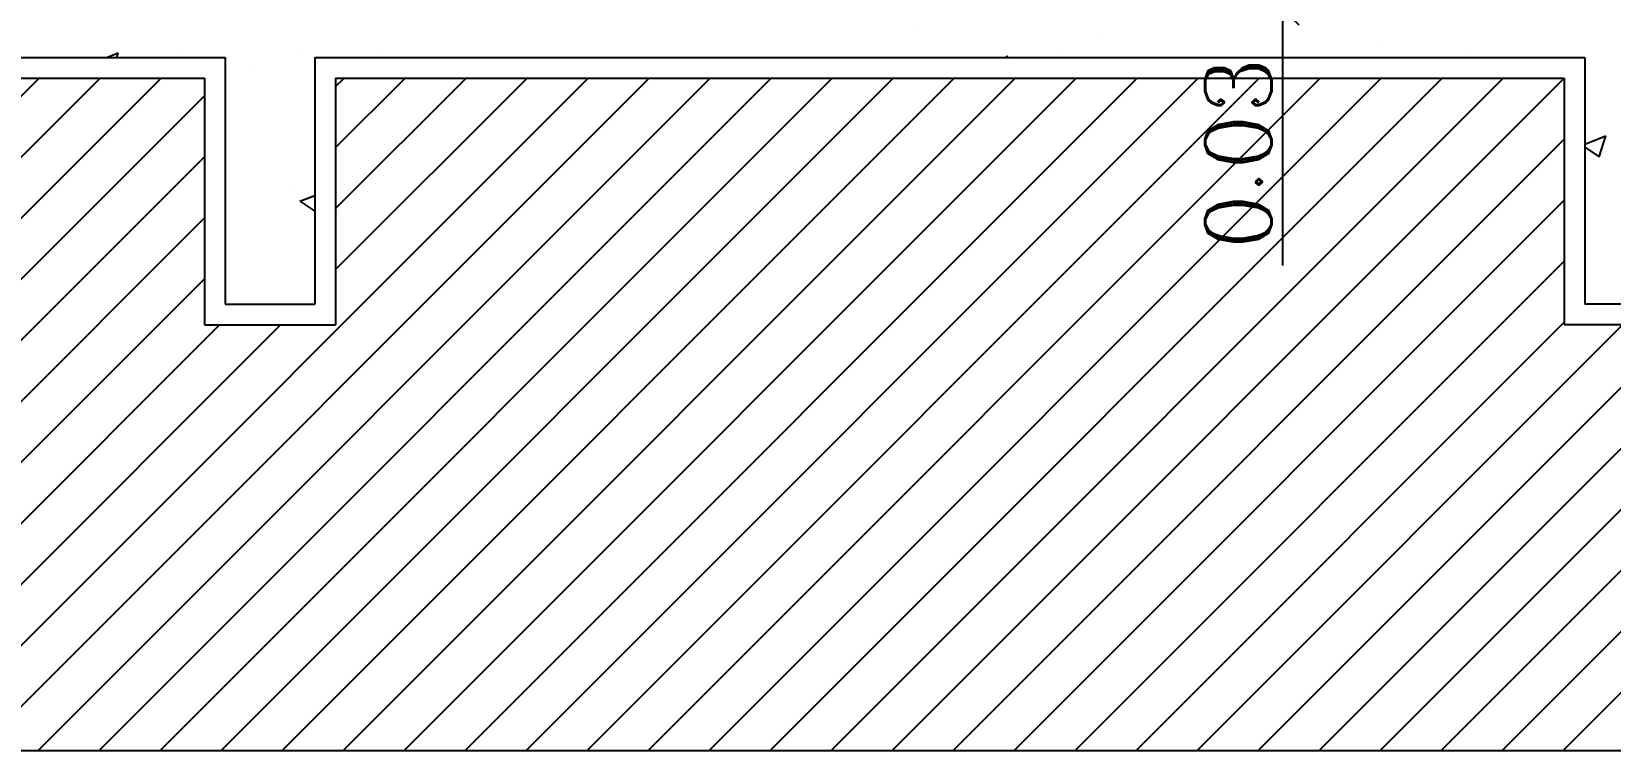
# Model space of a CAD drawing. Extents: x -43 to 70, y -5 to 23.
# Drawn here: x 29.787 to 32.075, y 10.528 to 11.569 of the extents above; entities that cross this region are included whole.
import ezdxf

# ---------------------------------------------------------------- set-up
doc = ezdxf.new("R2010")
doc.units = 0
doc.header["$LTSCALE"] = 20
doc.layers.get('0').update_dxf_attribs({"color": 5, "linetype": 'CONTINUOUS'})
doc.layers.get('DEFPOINTS').update_dxf_attribs({"linetype": 'CONTINUOUS'})
for name, color, linetype in [('BASE', 1, 'CONTINUOUS'), ('CONTRAPIS', 1, 'CONTINUOUS'), ('TEXTO', 1, 'CONTINUOUS')]:
    doc.layers.add(name, color=color, linetype=linetype)
doc.styles.add('ROMANC', font='romanc')
doc.dimstyles.new('ISO-25', dxfattribs={"dimscale": 0.8, "dimtxt": 0.12, "dimasz": 0.06, "dimexe": 0.05, "dimexo": 0.5, "dimgap": 0.02, "dimtad": 1, "dimtoh": 1, "dimzin": 1, "dimtxsty": 'ROMANC', "dimblk1": 'OBLIQUE', "dimblk2": 'OBLIQUE', "dimsah": 1, "dimcen": 0.12, "dimclrd": 244, "dimclre": 244, "dimclrt": 244, "dimazin": 3, "dimtfac": 1, "dimtdec": 4, "dimtmove": 0, "dimatfit": 3, "dimtvp": 1, "dimtolj": 1, "dimtzin": 0})

# ---------------------------------------------------------------- blocks, each defined once
blk = doc.blocks.new('_OBLIQUE')
at = {"color": 0, "linetype": 'BYBLOCK'}
blk.add_line((-0.5, -0.5), (0.5, 0.5), dxfattribs=at)
blk = doc.blocks.new('*D42')
at = {"color": 244, "linetype": 'BYBLOCK'}
for p, q in [((31.5998, 11.65), (31.5998, 11.6029)), ((31.738, 11.65), (31.6398, 11.65)), ((31.5998, 11.6029), (31.5998, 11.2303)), ((31.738, 11.6029), (31.6398, 11.6029))]:
    blk.add_line(p, q, dxfattribs=at)
at = {"layer": 'DEFPOINTS', "color": 0, "linetype": 'BYBLOCK'}
for p in [(31.338, 11.65), (31.338, 11.6029), (31.5998, 11.6029)]:
    blk.add_point(p, dxfattribs=at)
at = {"color": 244, "linetype": 'BYBLOCK', "xscale": 0.048, "yscale": 0.048, "zscale": 0.048}
for p, rotation in [((31.5998, 11.65), 90), ((31.5998, 11.6029), 270)]:
    blk.add_blockref('_OBLIQUE', p, dxfattribs=dict(at, rotation=rotation))
at = {"color": 244, "linetype": 'BYBLOCK', "insert": (31.5358, 11.3926), "char_height": 0.096, "attachment_point": 5, "rotation": 90, "style": 'ROMANC'}
blk.add_mtext('\\A1;{0.03}', dxfattribs=at)
blk = doc.blocks.new('*X72')
at = {"color": 0, "linetype": 'CONTINUOUS'}
for p, q in [((31.6529, 10.5281), (32.6577, 11.5328)), ((31.7413, 10.5281), (32.746, 11.5328)), ((31.8297, 10.5281), (32.8344, 11.5328)), ((31.9181, 10.5281), (32.9228, 11.5328)), ((32.0065, 10.5281), (33.0112, 11.5328)), ((28.8245, 10.5281), (29.7983, 11.5019)), ((28.9129, 10.5281), (29.8867, 11.5019)), ((29.0013, 10.5281), (29.9751, 11.5019)), ((29.62, 10.5281), (30.5938, 11.5019)), ((29.7084, 10.5281), (30.6822, 11.5019)), ((29.7968, 10.5281), (30.7706, 11.5019)), ((29.8852, 10.5281), (30.8589, 11.5019)), ((29.9736, 10.5281), (30.9473, 11.5019)), ((30.062, 10.5281), (31.0357, 11.5019)), ((30.1503, 10.5281), (31.1241, 11.5019)), ((30.228, 11.4896), (30.2402, 11.5019)), ((30.228, 11.4013), (30.3286, 11.5019)), ((30.228, 11.3129), (30.417, 11.5019)), ((30.228, 11.2245), (30.5054, 11.5019)), ((30.2387, 10.5281), (31.2125, 11.5019)), ((30.3271, 10.5281), (31.3009, 11.5019)), ((30.4155, 10.5281), (31.3893, 11.5019)), ((30.5039, 10.5281), (31.4777, 11.5019)), ((30.5923, 10.5281), (31.5661, 11.5019)), ((30.6807, 10.5281), (31.6544, 11.5019)), ((30.7691, 10.5281), (31.7428, 11.5019)), ((30.8574, 10.5281), (31.8312, 11.5019)), ((30.9458, 10.5281), (31.9196, 11.5019)), ((31.0342, 10.5281), (32.008, 11.5019)), ((29.0897, 10.5281), (30.038, 11.4764)), ((31.1226, 10.5281), (32.008, 11.4135)), ((29.1781, 10.5281), (30.038, 11.388)), ((31.211, 10.5281), (32.008, 11.3251)), ((29.2665, 10.5281), (30.038, 11.2996)), ((31.2994, 10.5281), (32.008, 11.2367)), ((29.3548, 10.5281), (30.038, 11.2113)), ((29.4432, 10.5281), (30.0595, 11.1444)), ((29.5316, 10.5281), (30.1479, 11.1444)), ((31.3878, 10.5281), (32.008, 11.1483)), ((31.4762, 10.5281), (32.0925, 11.1444)), ((31.5646, 10.5281), (32.1809, 11.1444))]:
    blk.add_line(p, q, dxfattribs=at)
blk = doc.blocks.new('*X165')
at = {"color": 0, "linetype": 'CONTINUOUS'}
for p, q in [((31.0723, 11.569), (31.0723, 11.569)), ((31.3392, 11.5577), (31.3392, 11.5577)), ((31.7408, 11.5542), (31.7408, 11.5542)), ((29.8962, 11.5319), (29.9129, 11.5383)), ((29.9108, 11.5319), (29.9129, 11.5383)), ((30.0065, 11.5383), (30.0065, 11.5383)), ((30.1789, 11.5369), (30.1789, 11.5369)), ((30.296, 11.5439), (30.296, 11.5439)), ((31.1988, 11.5319), (31.201, 11.5342)), ((31.2013, 11.5319), (31.201, 11.5342)), ((31.2787, 11.5438), (31.2787, 11.5438)), ((31.6061, 11.5464), (31.6061, 11.5464)), ((31.873, 11.5351), (31.873, 11.5351)), ((30.1066, 11.5189), (30.1066, 11.5189)), ((32.0416, 11.482), (32.0416, 11.482)), ((32.038, 11.4064), (32.0686, 11.4182)), ((32.0585, 11.3879), (32.0686, 11.4181)), ((32.038, 11.4018), (32.0585, 11.3879)), ((30.1644, 11.3467), (30.1644, 11.3467)), ((30.1763, 11.3235), (30.198, 11.3318)), ((30.1763, 11.3235), (30.198, 11.309))]:
    blk.add_line(p, q, dxfattribs=at)
blk = doc.blocks.new('*X167')
at = {"color": 0, "linetype": 'CONTINUOUS'}
for p, q in [((31.0723, 11.569), (31.0723, 11.569)), ((31.3392, 11.5577), (31.3392, 11.5577)), ((31.7408, 11.5542), (31.7408, 11.5542)), ((29.8962, 11.5319), (29.9129, 11.5383)), ((29.9108, 11.5319), (29.9129, 11.5383)), ((30.0065, 11.5383), (30.0065, 11.5383)), ((30.1789, 11.5369), (30.1789, 11.5369)), ((30.296, 11.5439), (30.296, 11.5439)), ((31.1988, 11.5319), (31.201, 11.5342)), ((31.2013, 11.5319), (31.201, 11.5342)), ((31.2787, 11.5438), (31.2787, 11.5438)), ((31.6061, 11.5464), (31.6061, 11.5464)), ((31.873, 11.5351), (31.873, 11.5351)), ((30.1066, 11.5189), (30.1066, 11.5189)), ((32.0416, 11.482), (32.0416, 11.482)), ((32.038, 11.4064), (32.0686, 11.4182)), ((32.0585, 11.3879), (32.0686, 11.4181)), ((32.038, 11.4018), (32.0585, 11.3879)), ((30.1644, 11.3467), (30.1644, 11.3467)), ((30.1763, 11.3235), (30.198, 11.3318)), ((30.1763, 11.3235), (30.198, 11.309))]:
    blk.add_line(p, q, dxfattribs=at)
blk = doc.blocks.new('*X169')
at = {"color": 0, "linetype": 'CONTINUOUS'}
for p, q in [((31.0723, 11.569), (31.0723, 11.569)), ((31.3392, 11.5577), (31.3392, 11.5577)), ((31.7408, 11.5542), (31.7408, 11.5542)), ((29.8962, 11.5319), (29.9129, 11.5383)), ((29.9108, 11.5319), (29.9129, 11.5383)), ((30.0065, 11.5383), (30.0065, 11.5383)), ((30.1789, 11.5369), (30.1789, 11.5369)), ((30.296, 11.5439), (30.296, 11.5439)), ((31.1988, 11.5319), (31.201, 11.5342)), ((31.2013, 11.5319), (31.201, 11.5342)), ((31.2787, 11.5438), (31.2787, 11.5438)), ((31.6061, 11.5464), (31.6061, 11.5464)), ((31.873, 11.5351), (31.873, 11.5351)), ((30.1066, 11.5189), (30.1066, 11.5189)), ((32.0416, 11.482), (32.0416, 11.482)), ((32.038, 11.4064), (32.0686, 11.4182)), ((32.0585, 11.3879), (32.0686, 11.4181)), ((32.038, 11.4018), (32.0585, 11.3879)), ((30.1644, 11.3467), (30.1644, 11.3467)), ((30.1763, 11.3235), (30.198, 11.3318)), ((30.1763, 11.3235), (30.198, 11.309))]:
    blk.add_line(p, q, dxfattribs=at)
blk = doc.blocks.new('*X171')
at = {"color": 0, "linetype": 'CONTINUOUS'}
for p, q in [((31.0723, 11.569), (31.0723, 11.569)), ((31.3392, 11.5577), (31.3392, 11.5577)), ((31.7408, 11.5542), (31.7408, 11.5542)), ((29.8962, 11.5319), (29.9129, 11.5383)), ((29.9108, 11.5319), (29.9129, 11.5383)), ((30.0065, 11.5383), (30.0065, 11.5383)), ((30.1789, 11.5369), (30.1789, 11.5369)), ((30.296, 11.5439), (30.296, 11.5439)), ((31.1988, 11.5319), (31.201, 11.5342)), ((31.2013, 11.5319), (31.201, 11.5342)), ((31.2787, 11.5438), (31.2787, 11.5438)), ((31.6061, 11.5464), (31.6061, 11.5464)), ((31.873, 11.5351), (31.873, 11.5351)), ((30.1066, 11.5189), (30.1066, 11.5189)), ((32.0416, 11.482), (32.0416, 11.482)), ((32.038, 11.4064), (32.0686, 11.4182)), ((32.0585, 11.3879), (32.0686, 11.4181)), ((32.038, 11.4018), (32.0585, 11.3879)), ((30.1644, 11.3467), (30.1644, 11.3467)), ((30.1763, 11.3235), (30.198, 11.3318)), ((30.1763, 11.3235), (30.198, 11.309))]:
    blk.add_line(p, q, dxfattribs=at)
blk = doc.blocks.new('*X173')
at = {"color": 0, "linetype": 'CONTINUOUS'}
for p, q in [((31.0723, 11.569), (31.0723, 11.569)), ((31.3392, 11.5577), (31.3392, 11.5577)), ((31.7408, 11.5542), (31.7408, 11.5542)), ((29.8962, 11.5319), (29.9129, 11.5383)), ((29.9108, 11.5319), (29.9129, 11.5383)), ((30.0065, 11.5383), (30.0065, 11.5383)), ((30.1789, 11.5369), (30.1789, 11.5369)), ((30.296, 11.5439), (30.296, 11.5439)), ((31.1988, 11.5319), (31.201, 11.5342)), ((31.2013, 11.5319), (31.201, 11.5342)), ((31.2787, 11.5438), (31.2787, 11.5438)), ((31.6061, 11.5464), (31.6061, 11.5464)), ((31.873, 11.5351), (31.873, 11.5351)), ((30.1066, 11.5189), (30.1066, 11.5189)), ((32.0416, 11.482), (32.0416, 11.482)), ((32.038, 11.4064), (32.0686, 11.4182)), ((32.0585, 11.3879), (32.0686, 11.4181)), ((32.038, 11.4018), (32.0585, 11.3879)), ((30.1644, 11.3467), (30.1644, 11.3467)), ((30.1763, 11.3235), (30.198, 11.3318)), ((30.1763, 11.3235), (30.198, 11.309))]:
    blk.add_line(p, q, dxfattribs=at)
blk = doc.blocks.new('*X175')
at = {"color": 0, "linetype": 'CONTINUOUS'}
for p, q in [((31.0723, 11.569), (31.0723, 11.569)), ((31.3392, 11.5577), (31.3392, 11.5577)), ((31.7408, 11.5542), (31.7408, 11.5542)), ((29.8962, 11.5319), (29.9129, 11.5383)), ((29.9108, 11.5319), (29.9129, 11.5383)), ((30.0065, 11.5383), (30.0065, 11.5383)), ((30.1789, 11.5369), (30.1789, 11.5369)), ((30.296, 11.5439), (30.296, 11.5439)), ((31.1988, 11.5319), (31.201, 11.5342)), ((31.2013, 11.5319), (31.201, 11.5342)), ((31.2787, 11.5438), (31.2787, 11.5438)), ((31.6061, 11.5464), (31.6061, 11.5464)), ((31.873, 11.5351), (31.873, 11.5351)), ((30.1066, 11.5189), (30.1066, 11.5189)), ((32.0416, 11.482), (32.0416, 11.482)), ((32.038, 11.4064), (32.0686, 11.4182)), ((32.0585, 11.3879), (32.0686, 11.4181)), ((32.038, 11.4018), (32.0585, 11.3879)), ((30.1644, 11.3467), (30.1644, 11.3467)), ((30.1763, 11.3235), (30.198, 11.3318)), ((30.1763, 11.3235), (30.198, 11.309))]:
    blk.add_line(p, q, dxfattribs=at)
blk = doc.blocks.new('*X177')
at = {"color": 0, "linetype": 'CONTINUOUS'}
for p, q in [((31.0723, 11.569), (31.0723, 11.569)), ((31.3392, 11.5577), (31.3392, 11.5577)), ((31.7408, 11.5542), (31.7408, 11.5542)), ((29.8962, 11.5319), (29.9129, 11.5383)), ((29.9108, 11.5319), (29.9129, 11.5383)), ((30.0065, 11.5383), (30.0065, 11.5383)), ((30.1789, 11.5369), (30.1789, 11.5369)), ((30.296, 11.5439), (30.296, 11.5439)), ((31.1988, 11.5319), (31.201, 11.5342)), ((31.2013, 11.5319), (31.201, 11.5342)), ((31.2787, 11.5438), (31.2787, 11.5438)), ((31.6061, 11.5464), (31.6061, 11.5464)), ((31.873, 11.5351), (31.873, 11.5351)), ((30.1066, 11.5189), (30.1066, 11.5189)), ((32.0416, 11.482), (32.0416, 11.482)), ((32.038, 11.4064), (32.0686, 11.4182)), ((32.0585, 11.3879), (32.0686, 11.4181)), ((32.038, 11.4018), (32.0585, 11.3879)), ((30.1644, 11.3467), (30.1644, 11.3467)), ((30.1763, 11.3235), (30.198, 11.3318)), ((30.1763, 11.3235), (30.198, 11.309))]:
    blk.add_line(p, q, dxfattribs=at)
blk = doc.blocks.new('*X179')
at = {"color": 0, "linetype": 'CONTINUOUS'}
for p, q in [((31.0723, 11.569), (31.0723, 11.569)), ((31.3392, 11.5577), (31.3392, 11.5577)), ((31.7408, 11.5542), (31.7408, 11.5542)), ((29.8962, 11.5319), (29.9129, 11.5383)), ((29.9108, 11.5319), (29.9129, 11.5383)), ((30.0065, 11.5383), (30.0065, 11.5383)), ((30.1789, 11.5369), (30.1789, 11.5369)), ((30.296, 11.5439), (30.296, 11.5439)), ((31.1988, 11.5319), (31.201, 11.5342)), ((31.2013, 11.5319), (31.201, 11.5342)), ((31.2787, 11.5438), (31.2787, 11.5438)), ((31.6061, 11.5464), (31.6061, 11.5464)), ((31.873, 11.5351), (31.873, 11.5351)), ((30.1066, 11.5189), (30.1066, 11.5189)), ((32.0416, 11.482), (32.0416, 11.482)), ((32.038, 11.4064), (32.0686, 11.4182)), ((32.0585, 11.3879), (32.0686, 11.4181)), ((32.038, 11.4018), (32.0585, 11.3879)), ((30.1644, 11.3467), (30.1644, 11.3467)), ((30.1763, 11.3235), (30.198, 11.3318)), ((30.1763, 11.3235), (30.198, 11.309))]:
    blk.add_line(p, q, dxfattribs=at)
blk = doc.blocks.new('*X181')
at = {"color": 0, "linetype": 'CONTINUOUS'}
for p, q in [((31.0723, 11.569), (31.0723, 11.569)), ((31.3392, 11.5577), (31.3392, 11.5577)), ((31.7408, 11.5542), (31.7408, 11.5542)), ((29.8962, 11.5319), (29.9129, 11.5383)), ((29.9108, 11.5319), (29.9129, 11.5383)), ((30.0065, 11.5383), (30.0065, 11.5383)), ((30.1789, 11.5369), (30.1789, 11.5369)), ((30.296, 11.5439), (30.296, 11.5439)), ((31.1988, 11.5319), (31.201, 11.5342)), ((31.2013, 11.5319), (31.201, 11.5342)), ((31.2787, 11.5438), (31.2787, 11.5438)), ((31.6061, 11.5464), (31.6061, 11.5464)), ((31.873, 11.5351), (31.873, 11.5351)), ((30.1066, 11.5189), (30.1066, 11.5189)), ((32.0416, 11.482), (32.0416, 11.482)), ((32.038, 11.4064), (32.0686, 11.4182)), ((32.0585, 11.3879), (32.0686, 11.4181)), ((32.038, 11.4018), (32.0585, 11.3879)), ((30.1644, 11.3467), (30.1644, 11.3467)), ((30.1763, 11.3235), (30.198, 11.3318)), ((30.1763, 11.3235), (30.198, 11.309))]:
    blk.add_line(p, q, dxfattribs=at)
blk = doc.blocks.new('*X183')
at = {"color": 0, "linetype": 'CONTINUOUS'}
for p, q in [((31.0723, 11.569), (31.0723, 11.569)), ((31.3392, 11.5577), (31.3392, 11.5577)), ((31.7408, 11.5542), (31.7408, 11.5542)), ((29.8962, 11.5319), (29.9129, 11.5383)), ((29.9108, 11.5319), (29.9129, 11.5383)), ((30.0065, 11.5383), (30.0065, 11.5383)), ((30.1789, 11.5369), (30.1789, 11.5369)), ((30.296, 11.5439), (30.296, 11.5439)), ((31.1988, 11.5319), (31.201, 11.5342)), ((31.2013, 11.5319), (31.201, 11.5342)), ((31.2787, 11.5438), (31.2787, 11.5438)), ((31.6061, 11.5464), (31.6061, 11.5464)), ((31.873, 11.5351), (31.873, 11.5351)), ((30.1066, 11.5189), (30.1066, 11.5189)), ((32.0416, 11.482), (32.0416, 11.482)), ((32.038, 11.4064), (32.0686, 11.4182)), ((32.0585, 11.3879), (32.0686, 11.4181)), ((32.038, 11.4018), (32.0585, 11.3879)), ((30.1644, 11.3467), (30.1644, 11.3467)), ((30.1763, 11.3235), (30.198, 11.3318)), ((30.1763, 11.3235), (30.198, 11.309))]:
    blk.add_line(p, q, dxfattribs=at)
blk = doc.blocks.new('*X185')
at = {"color": 0, "linetype": 'CONTINUOUS'}
for p, q in [((31.0723, 11.569), (31.0723, 11.569)), ((31.3392, 11.5577), (31.3392, 11.5577)), ((31.7408, 11.5542), (31.7408, 11.5542)), ((29.8962, 11.5319), (29.9129, 11.5383)), ((29.9108, 11.5319), (29.9129, 11.5383)), ((30.0065, 11.5383), (30.0065, 11.5383)), ((30.1789, 11.5369), (30.1789, 11.5369)), ((30.296, 11.5439), (30.296, 11.5439)), ((31.1988, 11.5319), (31.201, 11.5342)), ((31.2013, 11.5319), (31.201, 11.5342)), ((31.2787, 11.5438), (31.2787, 11.5438)), ((31.6061, 11.5464), (31.6061, 11.5464)), ((31.873, 11.5351), (31.873, 11.5351)), ((30.1066, 11.5189), (30.1066, 11.5189)), ((32.0416, 11.482), (32.0416, 11.482)), ((32.038, 11.4064), (32.0686, 11.4182)), ((32.0585, 11.3879), (32.0686, 11.4181)), ((32.038, 11.4018), (32.0585, 11.3879)), ((30.1644, 11.3467), (30.1644, 11.3467)), ((30.1763, 11.3235), (30.198, 11.3318)), ((30.1763, 11.3235), (30.198, 11.309))]:
    blk.add_line(p, q, dxfattribs=at)
blk = doc.blocks.new('*X187')
at = {"color": 0, "linetype": 'CONTINUOUS'}
for p, q in [((31.0723, 11.569), (31.0723, 11.569)), ((31.3392, 11.5577), (31.3392, 11.5577)), ((31.7408, 11.5542), (31.7408, 11.5542)), ((29.8962, 11.5319), (29.9129, 11.5383)), ((29.9108, 11.5319), (29.9129, 11.5383)), ((30.0065, 11.5383), (30.0065, 11.5383)), ((30.1789, 11.5369), (30.1789, 11.5369)), ((30.296, 11.5439), (30.296, 11.5439)), ((31.1988, 11.5319), (31.201, 11.5342)), ((31.2013, 11.5319), (31.201, 11.5342)), ((31.2787, 11.5438), (31.2787, 11.5438)), ((31.6061, 11.5464), (31.6061, 11.5464)), ((31.873, 11.5351), (31.873, 11.5351)), ((30.1066, 11.5189), (30.1066, 11.5189)), ((32.0416, 11.482), (32.0416, 11.482)), ((32.038, 11.4064), (32.0686, 11.4182)), ((32.0585, 11.3879), (32.0686, 11.4181)), ((32.038, 11.4018), (32.0585, 11.3879)), ((30.1644, 11.3467), (30.1644, 11.3467)), ((30.1763, 11.3235), (30.198, 11.3318)), ((30.1763, 11.3235), (30.198, 11.309))]:
    blk.add_line(p, q, dxfattribs=at)
blk = doc.blocks.new('*X189')
at = {"color": 0, "linetype": 'CONTINUOUS'}
for p, q in [((31.0723, 11.569), (31.0723, 11.569)), ((31.3392, 11.5577), (31.3392, 11.5577)), ((31.7408, 11.5542), (31.7408, 11.5542)), ((29.8962, 11.5319), (29.9129, 11.5383)), ((29.9108, 11.5319), (29.9129, 11.5383)), ((30.0065, 11.5383), (30.0065, 11.5383)), ((30.1789, 11.5369), (30.1789, 11.5369)), ((30.296, 11.5439), (30.296, 11.5439)), ((31.1988, 11.5319), (31.201, 11.5342)), ((31.2013, 11.5319), (31.201, 11.5342)), ((31.2787, 11.5438), (31.2787, 11.5438)), ((31.6061, 11.5464), (31.6061, 11.5464)), ((31.873, 11.5351), (31.873, 11.5351)), ((30.1066, 11.5189), (30.1066, 11.5189)), ((32.0416, 11.482), (32.0416, 11.482)), ((32.038, 11.4064), (32.0686, 11.4182)), ((32.0585, 11.3879), (32.0686, 11.4181)), ((32.038, 11.4018), (32.0585, 11.3879)), ((30.1644, 11.3467), (30.1644, 11.3467)), ((30.1763, 11.3235), (30.198, 11.3318)), ((30.1763, 11.3235), (30.198, 11.309))]:
    blk.add_line(p, q, dxfattribs=at)
blk = doc.blocks.new('*X191')
at = {"color": 0, "linetype": 'CONTINUOUS'}
for p, q in [((31.0723, 11.569), (31.0723, 11.569)), ((31.3392, 11.5577), (31.3392, 11.5577)), ((31.7408, 11.5542), (31.7408, 11.5542)), ((29.8962, 11.5319), (29.9129, 11.5383)), ((29.9108, 11.5319), (29.9129, 11.5383)), ((30.0065, 11.5383), (30.0065, 11.5383)), ((30.1789, 11.5369), (30.1789, 11.5369)), ((30.296, 11.5439), (30.296, 11.5439)), ((31.1988, 11.5319), (31.201, 11.5342)), ((31.2013, 11.5319), (31.201, 11.5342)), ((31.2787, 11.5438), (31.2787, 11.5438)), ((31.6061, 11.5464), (31.6061, 11.5464)), ((31.873, 11.5351), (31.873, 11.5351)), ((30.1066, 11.5189), (30.1066, 11.5189)), ((32.0416, 11.482), (32.0416, 11.482)), ((32.038, 11.4064), (32.0686, 11.4182)), ((32.0585, 11.3879), (32.0686, 11.4181)), ((32.038, 11.4018), (32.0585, 11.3879)), ((30.1644, 11.3467), (30.1644, 11.3467)), ((30.1763, 11.3235), (30.198, 11.3318)), ((30.1763, 11.3235), (30.198, 11.309))]:
    blk.add_line(p, q, dxfattribs=at)
blk = doc.blocks.new('*X193')
at = {"color": 0, "linetype": 'CONTINUOUS'}
for p, q in [((31.0723, 11.569), (31.0723, 11.569)), ((31.3392, 11.5577), (31.3392, 11.5577)), ((31.7408, 11.5542), (31.7408, 11.5542)), ((29.8962, 11.5319), (29.9129, 11.5383)), ((29.9108, 11.5319), (29.9129, 11.5383)), ((30.0065, 11.5383), (30.0065, 11.5383)), ((30.1789, 11.5369), (30.1789, 11.5369)), ((30.296, 11.5439), (30.296, 11.5439)), ((31.1988, 11.5319), (31.201, 11.5342)), ((31.2013, 11.5319), (31.201, 11.5342)), ((31.2787, 11.5438), (31.2787, 11.5438)), ((31.6061, 11.5464), (31.6061, 11.5464)), ((31.873, 11.5351), (31.873, 11.5351)), ((30.1066, 11.5189), (30.1066, 11.5189)), ((32.0416, 11.482), (32.0416, 11.482)), ((32.038, 11.4064), (32.0686, 11.4182)), ((32.0585, 11.3879), (32.0686, 11.4181)), ((32.038, 11.4018), (32.0585, 11.3879)), ((30.1644, 11.3467), (30.1644, 11.3467)), ((30.1763, 11.3235), (30.198, 11.3318)), ((30.1763, 11.3235), (30.198, 11.309))]:
    blk.add_line(p, q, dxfattribs=at)
blk = doc.blocks.new('*X195')
at = {"color": 0, "linetype": 'CONTINUOUS'}
for p, q in [((31.0723, 11.569), (31.0723, 11.569)), ((31.3392, 11.5577), (31.3392, 11.5577)), ((31.7408, 11.5542), (31.7408, 11.5542)), ((29.8962, 11.5319), (29.9129, 11.5383)), ((29.9108, 11.5319), (29.9129, 11.5383)), ((30.0065, 11.5383), (30.0065, 11.5383)), ((30.1789, 11.5369), (30.1789, 11.5369)), ((30.296, 11.5439), (30.296, 11.5439)), ((31.1988, 11.5319), (31.201, 11.5342)), ((31.2013, 11.5319), (31.201, 11.5342)), ((31.2787, 11.5438), (31.2787, 11.5438)), ((31.6061, 11.5464), (31.6061, 11.5464)), ((31.873, 11.5351), (31.873, 11.5351)), ((30.1066, 11.5189), (30.1066, 11.5189)), ((32.0416, 11.482), (32.0416, 11.482)), ((32.038, 11.4064), (32.0686, 11.4182)), ((32.0585, 11.3879), (32.0686, 11.4181)), ((32.038, 11.4018), (32.0585, 11.3879)), ((30.1644, 11.3467), (30.1644, 11.3467)), ((30.1763, 11.3235), (30.198, 11.3318)), ((30.1763, 11.3235), (30.198, 11.309))]:
    blk.add_line(p, q, dxfattribs=at)
blk = doc.blocks.new('*X197')
at = {"color": 0, "linetype": 'CONTINUOUS'}
for p, q in [((31.0723, 11.569), (31.0723, 11.569)), ((31.3392, 11.5577), (31.3392, 11.5577)), ((31.7408, 11.5542), (31.7408, 11.5542)), ((29.8962, 11.5319), (29.9129, 11.5383)), ((29.9108, 11.5319), (29.9129, 11.5383)), ((30.0065, 11.5383), (30.0065, 11.5383)), ((30.1789, 11.5369), (30.1789, 11.5369)), ((30.296, 11.5439), (30.296, 11.5439)), ((31.1988, 11.5319), (31.201, 11.5342)), ((31.2013, 11.5319), (31.201, 11.5342)), ((31.2787, 11.5438), (31.2787, 11.5438)), ((31.6061, 11.5464), (31.6061, 11.5464)), ((31.873, 11.5351), (31.873, 11.5351)), ((30.1066, 11.5189), (30.1066, 11.5189)), ((32.0416, 11.482), (32.0416, 11.482)), ((32.038, 11.4064), (32.0686, 11.4182)), ((32.0585, 11.3879), (32.0686, 11.4181)), ((32.038, 11.4018), (32.0585, 11.3879)), ((30.1644, 11.3467), (30.1644, 11.3467)), ((30.1763, 11.3235), (30.198, 11.3318)), ((30.1763, 11.3235), (30.198, 11.309))]:
    blk.add_line(p, q, dxfattribs=at)
blk = doc.blocks.new('*X199')
at = {"color": 0, "linetype": 'CONTINUOUS'}
for p, q in [((31.0723, 11.569), (31.0723, 11.569)), ((31.3392, 11.5577), (31.3392, 11.5577)), ((31.7408, 11.5542), (31.7408, 11.5542)), ((29.8962, 11.5319), (29.9129, 11.5383)), ((29.9108, 11.5319), (29.9129, 11.5383)), ((30.0065, 11.5383), (30.0065, 11.5383)), ((30.1789, 11.5369), (30.1789, 11.5369)), ((30.296, 11.5439), (30.296, 11.5439)), ((31.1988, 11.5319), (31.201, 11.5342)), ((31.2013, 11.5319), (31.201, 11.5342)), ((31.2787, 11.5438), (31.2787, 11.5438)), ((31.6061, 11.5464), (31.6061, 11.5464)), ((31.873, 11.5351), (31.873, 11.5351)), ((30.1066, 11.5189), (30.1066, 11.5189)), ((32.0416, 11.482), (32.0416, 11.482)), ((32.038, 11.4064), (32.0686, 11.4182)), ((32.0585, 11.3879), (32.0686, 11.4181)), ((32.038, 11.4018), (32.0585, 11.3879)), ((30.1644, 11.3467), (30.1644, 11.3467)), ((30.1763, 11.3235), (30.198, 11.3318)), ((30.1763, 11.3235), (30.198, 11.309))]:
    blk.add_line(p, q, dxfattribs=at)
blk = doc.blocks.new('*X201')
at = {"color": 0, "linetype": 'CONTINUOUS'}
for p, q in [((31.0723, 11.569), (31.0723, 11.569)), ((31.3392, 11.5577), (31.3392, 11.5577)), ((31.7408, 11.5542), (31.7408, 11.5542)), ((29.8962, 11.5319), (29.9129, 11.5383)), ((29.9108, 11.5319), (29.9129, 11.5383)), ((30.0065, 11.5383), (30.0065, 11.5383)), ((30.1789, 11.5369), (30.1789, 11.5369)), ((30.296, 11.5439), (30.296, 11.5439)), ((31.1988, 11.5319), (31.201, 11.5342)), ((31.2013, 11.5319), (31.201, 11.5342)), ((31.2787, 11.5438), (31.2787, 11.5438)), ((31.6061, 11.5464), (31.6061, 11.5464)), ((31.873, 11.5351), (31.873, 11.5351)), ((30.1066, 11.5189), (30.1066, 11.5189)), ((32.0416, 11.482), (32.0416, 11.482)), ((32.038, 11.4064), (32.0686, 11.4182)), ((32.0585, 11.3879), (32.0686, 11.4181)), ((32.038, 11.4018), (32.0585, 11.3879)), ((30.1644, 11.3467), (30.1644, 11.3467)), ((30.1763, 11.3235), (30.198, 11.3318)), ((30.1763, 11.3235), (30.198, 11.309))]:
    blk.add_line(p, q, dxfattribs=at)
blk = doc.blocks.new('*X203')
at = {"color": 0, "linetype": 'CONTINUOUS'}
for p, q in [((31.0723, 11.569), (31.0723, 11.569)), ((31.3392, 11.5577), (31.3392, 11.5577)), ((31.7408, 11.5542), (31.7408, 11.5542)), ((29.8962, 11.5319), (29.9129, 11.5383)), ((29.9108, 11.5319), (29.9129, 11.5383)), ((30.0065, 11.5383), (30.0065, 11.5383)), ((30.1789, 11.5369), (30.1789, 11.5369)), ((30.296, 11.5439), (30.296, 11.5439)), ((31.1988, 11.5319), (31.201, 11.5342)), ((31.2013, 11.5319), (31.201, 11.5342)), ((31.2787, 11.5438), (31.2787, 11.5438)), ((31.6061, 11.5464), (31.6061, 11.5464)), ((31.873, 11.5351), (31.873, 11.5351)), ((30.1066, 11.5189), (30.1066, 11.5189)), ((32.0416, 11.482), (32.0416, 11.482)), ((32.038, 11.4064), (32.0686, 11.4182)), ((32.0585, 11.3879), (32.0686, 11.4181)), ((32.038, 11.4018), (32.0585, 11.3879)), ((30.1644, 11.3467), (30.1644, 11.3467)), ((30.1763, 11.3235), (30.198, 11.3318)), ((30.1763, 11.3235), (30.198, 11.309))]:
    blk.add_line(p, q, dxfattribs=at)
blk = doc.blocks.new('*X205')
at = {"color": 0, "linetype": 'CONTINUOUS'}
for p, q in [((31.0723, 11.569), (31.0723, 11.569)), ((31.3392, 11.5577), (31.3392, 11.5577)), ((31.7408, 11.5542), (31.7408, 11.5542)), ((29.8962, 11.5319), (29.9129, 11.5383)), ((29.9108, 11.5319), (29.9129, 11.5383)), ((30.0065, 11.5383), (30.0065, 11.5383)), ((30.1789, 11.5369), (30.1789, 11.5369)), ((30.296, 11.5439), (30.296, 11.5439)), ((31.1988, 11.5319), (31.201, 11.5342)), ((31.2013, 11.5319), (31.201, 11.5342)), ((31.2787, 11.5438), (31.2787, 11.5438)), ((31.6061, 11.5464), (31.6061, 11.5464)), ((31.873, 11.5351), (31.873, 11.5351)), ((30.1066, 11.5189), (30.1066, 11.5189)), ((32.0416, 11.482), (32.0416, 11.482)), ((32.038, 11.4064), (32.0686, 11.4182)), ((32.0585, 11.3879), (32.0686, 11.4181)), ((32.038, 11.4018), (32.0585, 11.3879)), ((30.1644, 11.3467), (30.1644, 11.3467)), ((30.1763, 11.3235), (30.198, 11.3318)), ((30.1763, 11.3235), (30.198, 11.309))]:
    blk.add_line(p, q, dxfattribs=at)
blk = doc.blocks.new('*X207')
at = {"color": 0, "linetype": 'CONTINUOUS'}
for p, q in [((31.0723, 11.569), (31.0723, 11.569)), ((31.3392, 11.5577), (31.3392, 11.5577)), ((31.7408, 11.5542), (31.7408, 11.5542)), ((29.8962, 11.5319), (29.9129, 11.5383)), ((29.9108, 11.5319), (29.9129, 11.5383)), ((30.0065, 11.5383), (30.0065, 11.5383)), ((30.1789, 11.5369), (30.1789, 11.5369)), ((30.296, 11.5439), (30.296, 11.5439)), ((31.1988, 11.5319), (31.201, 11.5342)), ((31.2013, 11.5319), (31.201, 11.5342)), ((31.2787, 11.5438), (31.2787, 11.5438)), ((31.6061, 11.5464), (31.6061, 11.5464)), ((31.873, 11.5351), (31.873, 11.5351)), ((30.1066, 11.5189), (30.1066, 11.5189)), ((32.0416, 11.482), (32.0416, 11.482)), ((32.038, 11.4064), (32.0686, 11.4182)), ((32.0585, 11.3879), (32.0686, 11.4181)), ((32.038, 11.4018), (32.0585, 11.3879)), ((30.1644, 11.3467), (30.1644, 11.3467)), ((30.1763, 11.3235), (30.198, 11.3318)), ((30.1763, 11.3235), (30.198, 11.309))]:
    blk.add_line(p, q, dxfattribs=at)
blk = doc.blocks.new('*X209')
at = {"color": 0, "linetype": 'CONTINUOUS'}
for p, q in [((31.0723, 11.569), (31.0723, 11.569)), ((31.3392, 11.5577), (31.3392, 11.5577)), ((31.7408, 11.5542), (31.7408, 11.5542)), ((29.8962, 11.5319), (29.9129, 11.5383)), ((29.9108, 11.5319), (29.9129, 11.5383)), ((30.0065, 11.5383), (30.0065, 11.5383)), ((30.1789, 11.5369), (30.1789, 11.5369)), ((30.296, 11.5439), (30.296, 11.5439)), ((31.1988, 11.5319), (31.201, 11.5342)), ((31.2013, 11.5319), (31.201, 11.5342)), ((31.2787, 11.5438), (31.2787, 11.5438)), ((31.6061, 11.5464), (31.6061, 11.5464)), ((31.873, 11.5351), (31.873, 11.5351)), ((30.1066, 11.5189), (30.1066, 11.5189)), ((32.0416, 11.482), (32.0416, 11.482)), ((32.038, 11.4064), (32.0686, 11.4182)), ((32.0585, 11.3879), (32.0686, 11.4181)), ((32.038, 11.4018), (32.0585, 11.3879)), ((30.1644, 11.3467), (30.1644, 11.3467)), ((30.1763, 11.3235), (30.198, 11.3318)), ((30.1763, 11.3235), (30.198, 11.309))]:
    blk.add_line(p, q, dxfattribs=at)
blk = doc.blocks.new('*X211')
at = {"color": 0, "linetype": 'CONTINUOUS'}
for p, q in [((31.0723, 11.569), (31.0723, 11.569)), ((31.3392, 11.5577), (31.3392, 11.5577)), ((31.7408, 11.5542), (31.7408, 11.5542)), ((29.8962, 11.5319), (29.9129, 11.5383)), ((29.9108, 11.5319), (29.9129, 11.5383)), ((30.0065, 11.5383), (30.0065, 11.5383)), ((30.1789, 11.5369), (30.1789, 11.5369)), ((30.296, 11.5439), (30.296, 11.5439)), ((31.1988, 11.5319), (31.201, 11.5342)), ((31.2013, 11.5319), (31.201, 11.5342)), ((31.2787, 11.5438), (31.2787, 11.5438)), ((31.6061, 11.5464), (31.6061, 11.5464)), ((31.873, 11.5351), (31.873, 11.5351)), ((30.1066, 11.5189), (30.1066, 11.5189)), ((32.0416, 11.482), (32.0416, 11.482)), ((32.038, 11.4064), (32.0686, 11.4182)), ((32.0585, 11.3879), (32.0686, 11.4181)), ((32.038, 11.4018), (32.0585, 11.3879)), ((30.1644, 11.3467), (30.1644, 11.3467)), ((30.1763, 11.3235), (30.198, 11.3318)), ((30.1763, 11.3235), (30.198, 11.309))]:
    blk.add_line(p, q, dxfattribs=at)
blk = doc.blocks.new('*X213')
at = {"color": 0, "linetype": 'CONTINUOUS'}
for p, q in [((31.0723, 11.569), (31.0723, 11.569)), ((31.3392, 11.5577), (31.3392, 11.5577)), ((31.7408, 11.5542), (31.7408, 11.5542)), ((29.8962, 11.5319), (29.9129, 11.5383)), ((29.9108, 11.5319), (29.9129, 11.5383)), ((30.0065, 11.5383), (30.0065, 11.5383)), ((30.1789, 11.5369), (30.1789, 11.5369)), ((30.296, 11.5439), (30.296, 11.5439)), ((31.1988, 11.5319), (31.201, 11.5342)), ((31.2013, 11.5319), (31.201, 11.5342)), ((31.2787, 11.5438), (31.2787, 11.5438)), ((31.6061, 11.5464), (31.6061, 11.5464)), ((31.873, 11.5351), (31.873, 11.5351)), ((30.1066, 11.5189), (30.1066, 11.5189)), ((32.0416, 11.482), (32.0416, 11.482)), ((32.038, 11.4064), (32.0686, 11.4182)), ((32.0585, 11.3879), (32.0686, 11.4181)), ((32.038, 11.4018), (32.0585, 11.3879)), ((30.1644, 11.3467), (30.1644, 11.3467)), ((30.1763, 11.3235), (30.198, 11.3318)), ((30.1763, 11.3235), (30.198, 11.309))]:
    blk.add_line(p, q, dxfattribs=at)
blk = doc.blocks.new('*X215')
at = {"color": 0, "linetype": 'CONTINUOUS'}
for p, q in [((31.0723, 11.569), (31.0723, 11.569)), ((31.3392, 11.5577), (31.3392, 11.5577)), ((31.7408, 11.5542), (31.7408, 11.5542)), ((29.8962, 11.5319), (29.9129, 11.5383)), ((29.9108, 11.5319), (29.9129, 11.5383)), ((30.0065, 11.5383), (30.0065, 11.5383)), ((30.1789, 11.5369), (30.1789, 11.5369)), ((30.296, 11.5439), (30.296, 11.5439)), ((31.1988, 11.5319), (31.201, 11.5342)), ((31.2013, 11.5319), (31.201, 11.5342)), ((31.2787, 11.5438), (31.2787, 11.5438)), ((31.6061, 11.5464), (31.6061, 11.5464)), ((31.873, 11.5351), (31.873, 11.5351)), ((30.1066, 11.5189), (30.1066, 11.5189)), ((32.0416, 11.482), (32.0416, 11.482)), ((32.038, 11.4064), (32.0686, 11.4182)), ((32.0585, 11.3879), (32.0686, 11.4181)), ((32.038, 11.4018), (32.0585, 11.3879)), ((30.1644, 11.3467), (30.1644, 11.3467)), ((30.1763, 11.3235), (30.198, 11.3318)), ((30.1763, 11.3235), (30.198, 11.309))]:
    blk.add_line(p, q, dxfattribs=at)
blk = doc.blocks.new('*X217')
at = {"color": 0, "linetype": 'CONTINUOUS'}
for p, q in [((31.0723, 11.569), (31.0723, 11.569)), ((31.3392, 11.5577), (31.3392, 11.5577)), ((31.7408, 11.5542), (31.7408, 11.5542)), ((29.8962, 11.5319), (29.9129, 11.5383)), ((29.9108, 11.5319), (29.9129, 11.5383)), ((30.0065, 11.5383), (30.0065, 11.5383)), ((30.1789, 11.5369), (30.1789, 11.5369)), ((30.296, 11.5439), (30.296, 11.5439)), ((31.1988, 11.5319), (31.201, 11.5342)), ((31.2013, 11.5319), (31.201, 11.5342)), ((31.2787, 11.5438), (31.2787, 11.5438)), ((31.6061, 11.5464), (31.6061, 11.5464)), ((31.873, 11.5351), (31.873, 11.5351)), ((30.1066, 11.5189), (30.1066, 11.5189)), ((32.0416, 11.482), (32.0416, 11.482)), ((32.038, 11.4064), (32.0686, 11.4182)), ((32.0585, 11.3879), (32.0686, 11.4181)), ((32.038, 11.4018), (32.0585, 11.3879)), ((30.1644, 11.3467), (30.1644, 11.3467)), ((30.1763, 11.3235), (30.198, 11.3318)), ((30.1763, 11.3235), (30.198, 11.309))]:
    blk.add_line(p, q, dxfattribs=at)
blk = doc.blocks.new('*X219')
at = {"color": 0, "linetype": 'CONTINUOUS'}
for p, q in [((31.0723, 11.569), (31.0723, 11.569)), ((31.3392, 11.5577), (31.3392, 11.5577)), ((31.7408, 11.5542), (31.7408, 11.5542)), ((29.8962, 11.5319), (29.9129, 11.5383)), ((29.9108, 11.5319), (29.9129, 11.5383)), ((30.0065, 11.5383), (30.0065, 11.5383)), ((30.1789, 11.5369), (30.1789, 11.5369)), ((30.296, 11.5439), (30.296, 11.5439)), ((31.1988, 11.5319), (31.201, 11.5342)), ((31.2013, 11.5319), (31.201, 11.5342)), ((31.2787, 11.5438), (31.2787, 11.5438)), ((31.6061, 11.5464), (31.6061, 11.5464)), ((31.873, 11.5351), (31.873, 11.5351)), ((30.1066, 11.5189), (30.1066, 11.5189)), ((32.0416, 11.482), (32.0416, 11.482)), ((32.038, 11.4064), (32.0686, 11.4182)), ((32.0585, 11.3879), (32.0686, 11.4181)), ((32.038, 11.4018), (32.0585, 11.3879)), ((30.1644, 11.3467), (30.1644, 11.3467)), ((30.1763, 11.3235), (30.198, 11.3318)), ((30.1763, 11.3235), (30.198, 11.309))]:
    blk.add_line(p, q, dxfattribs=at)

msp = doc.modelspace()

# ---------------------------------------------------------------- linework, layer by layer
at = {"layer": 'BASE'}
for p, q in [((25.068, 10.5281), (30.3812, 10.5281)), ((30.3812, 10.5281), (31.5998, 10.5281)), ((31.5998, 10.5281), (33.2922, 10.5281))]:
    msp.add_line(p, q, dxfattribs=at)
at = {"layer": 'CONTRAPIS'}
for p, q in [((26.298, 11.5319), (30.068, 11.5319)), ((30.068, 11.5319), (30.068, 11.1744)), ((30.198, 11.5319), (32.038, 11.5319)), ((30.198, 11.5319), (30.198, 11.1744)), ((30.198, 11.5319), (31.038, 11.5319)), ((32.038, 11.5319), (32.038, 11.1744)), ((26.328, 11.5019), (30.038, 11.5019)), ((30.038, 11.5019), (30.038, 11.1444)), ((30.228, 11.5019), (32.008, 11.5019)), ((30.228, 11.5019), (30.228, 11.1444)), ((32.008, 11.5019), (32.008, 11.1444)), ((30.068, 11.1744), (30.198, 11.1744)), ((32.168, 11.1744), (32.038, 11.1744)), ((30.038, 11.1444), (30.228, 11.1444)), ((32.198, 11.1444), (32.008, 11.1444))]:
    msp.add_line(p, q, dxfattribs=at)

# ---------------------------------------------------------------- block references
at = {"layer": 'TEXTO', "color": 30, "linetype": 'CONTINUOUS'}
for name in ['*X165', '*X167', '*X169', '*X171', '*X173', '*X175', '*X177', '*X179', '*X181', '*X183', '*X185', '*X187', '*X189', '*X191', '*X193', '*X195', '*X197', '*X199', '*X201', '*X203', '*X205', '*X207', '*X209', '*X211', '*X213', '*X215', '*X217', '*X219', '*X72']:
    msp.add_blockref(name, (0, 0), dxfattribs=at)

# ---------------------------------------------------------------- dimensions: what is measured, and where the dimension line sits
dim = msp.add_linear_dim(base=(31.5998, 11.6029), p1=(31.338, 11.65), p2=(31.338, 11.6029), angle=90, text='{0.03}', dimstyle='ISO-25', override={"dimexe": 0.05, "dimtoh": 0, "dimtxsty": 'ROMANC', "dimblk1": 'OBLIQUE', "dimblk2": 'OBLIQUE', "dimsah": 1}, dxfattribs=at)
dim.commit()
dim.dimension.update_dxf_attribs({"geometry": '*D42', "text_midpoint": (31.5358, 11.3926)})

doc.saveas('drawing.dxf')
